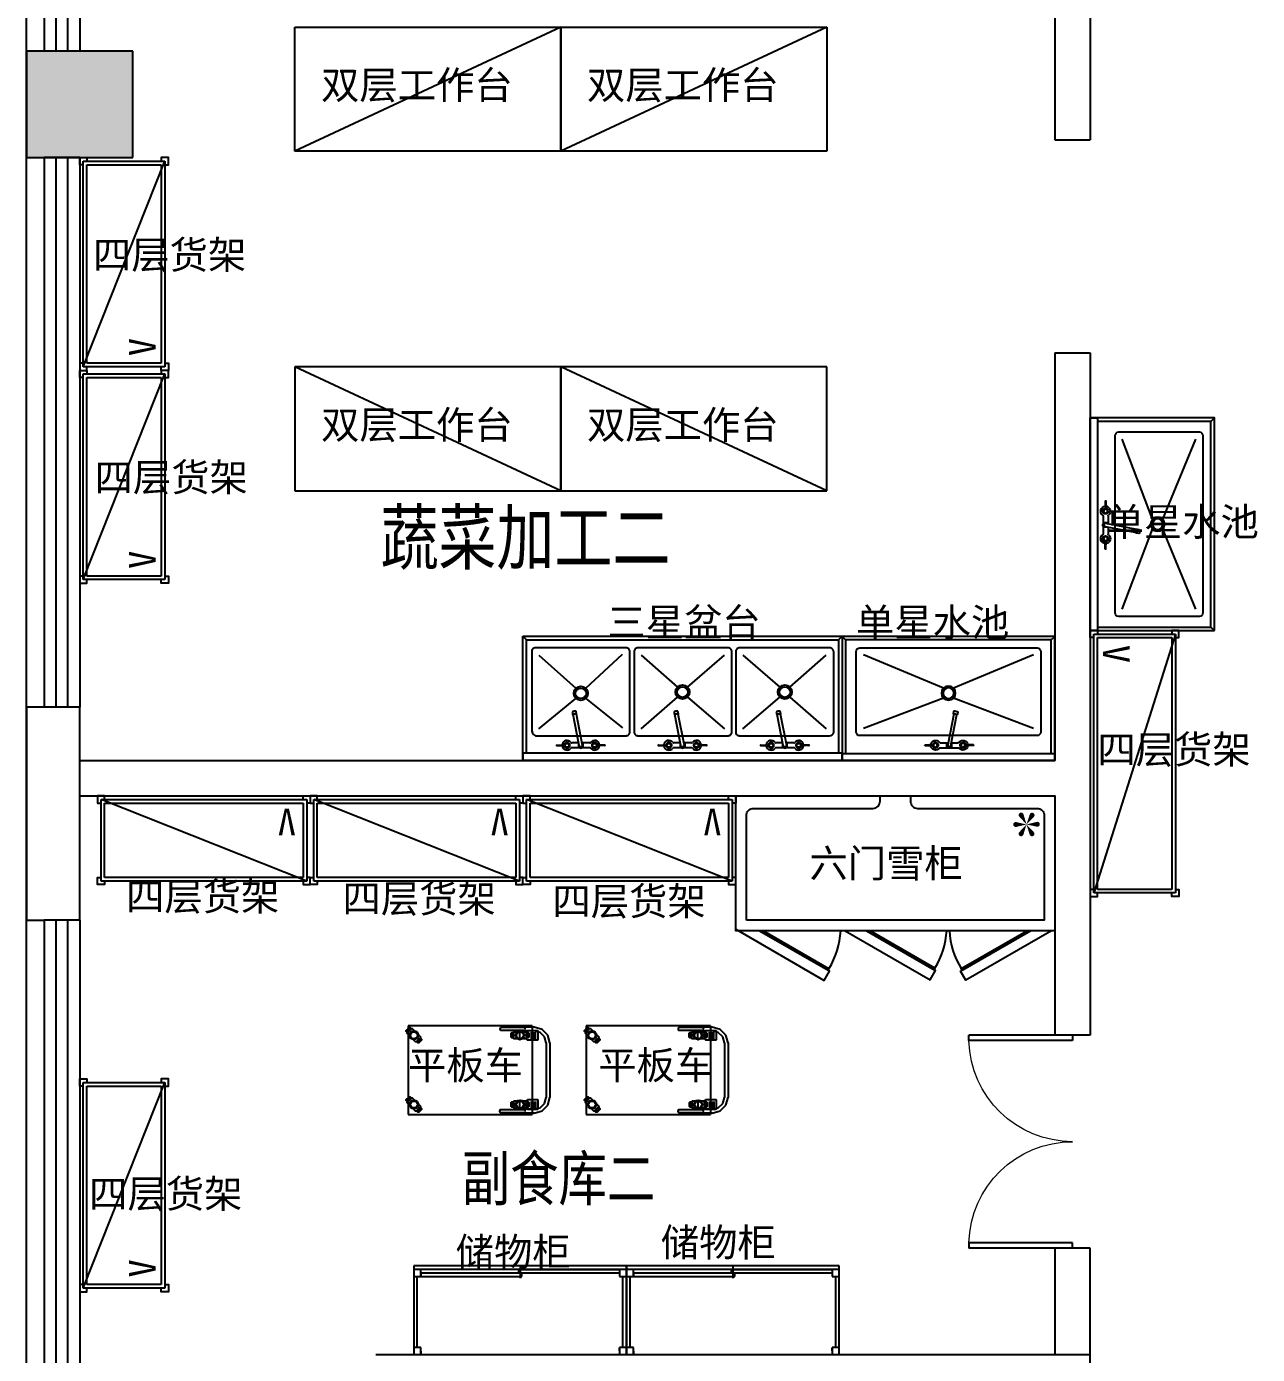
# Model space of a CAD drawing. Extents: x 1158414 to 1597620, y -840005 to -760676.
# Drawn here: x 1518013 to 1524956, y -813699 to -806210 of the extents above; entities that cross this region are included whole.
import ezdxf

# ---------------------------------------------------------------- set-up
doc = ezdxf.new("R2010")
doc.units = 0
doc.header["$LTSCALE"] = 1000
doc.linetypes.add('DIVIDE', pattern=[31.75, 12.7, -6.35, 0, -6.35, 0, -6.35])
for name, color, linetype in [('COLUMN', 2, 'Continuous'), ('PUB_HATCH', 8, 'Continuous'), ('PUB_TEXT', 7, 'Continuous'), ('WALL', 6, 'Continuous'), ('WINDOW', 4, 'Continuous'), ('WS_厨房设备', 1, 'Continuous'), ('产品名称', 7, 'Continuous')]:
    doc.layers.add(name, color=color, linetype=linetype)
doc.styles.get("Standard").update_dxf_attribs({"font": '', "width": 0.8})
doc.styles.add('WMF-宋体1', font='')
doc.styles.get('Standard').set_extended_font_data('SimSun')
doc.styles.get('WMF-宋体1').set_extended_font_data('SimSun')

# ---------------------------------------------------------------- blocks, each defined once
blk = doc.blocks.new('水龙头')
at = {"color": 252}
for p, q in [((-136, -14.9), (-89.8, -13.8)), ((-136, -17.9), (-89.8, -19)), ((-51.8, -2.2), (-3.8, -2.2)), ((-51.8, -30.6), (-6.2, -30.6)), ((3.8, -2.2), (51, -2.2)), ((12, -30.6), (51, -30.6)), ((136, -14.9), (89.8, -13.8)), ((136, -17.9), (89.8, -19)), ((23.1, -193.9), (26, -208.6)), ((48.5, -204.2), (45.6, -189.5))]:
    blk.add_line(p, q, dxfattribs=at)
for points in [[(12.8, -7.4), (0, 0), (-14.2, -8.2), (-14.2, -24.6), (-6.6, -29)], [(11.1, -26.4), (12.8, -25.4), (12.8, -7.4)]]:
    blk.add_lwpolyline(points, dxfattribs=at)
blk.add_lwpolyline([(25.6, -193.6), (-8.7, -18.1, -1.00756), (8.8, -14.7), (43.2, -190.2)], format="xyb", dxfattribs=at)
for centre in [(-78, -16.4), (77.2, -16.4)]:
    blk.add_circle(centre, 10.9, dxfattribs=at)
for centre, radius, start, end in [((-78, -16.4), 27.5, 36.21161, 175.34491), ((77.2, -16.4), 27.5, 4.69308, 143.78839), ((-136, -15.9), 1, 91.33866, 171.56398), ((-132.5, -16.4), 4.53, 171.56398, 188.43602), ((-136, -16.9), 1, 188.43602, 268.66134), ((-78, -16.4), 27.5, 184.65509, 323.78839), ((-78, -16.4), 16, 189.00033, 170.99967), ((-77.2, -16.4), 12.9, 168.35622, 191.64378), ((-51.8, 2.8), 5, 216.21161, 270), ((-51.8, -35.6), 5, 90, 143.78839), ((51, 2.8), 5, 270, 323.78839), ((51, -35.6), 5, 36.21161, 90), ((77.2, -16.4), 27.5, 216.21161, 355.30692), ((77.2, -16.4), 16, 9.06636, 350.93364), ((77.2, -16.4), 12.9, 348.35622, 11.64378), ((136, -15.9), 1, 8.43602, 88.66134), ((136, -16.9), 1, 271.33866, 351.56398), ((132.5, -16.4), 4.53, 351.56398, 8.43602)]:
    blk.add_arc(centre, radius, start, end, dxfattribs=at)
for centre, start_param, end_param in [((34.3, -191.7), 5.611234, 10.096729), ((34.1, -190.2), 6.955136, 8.752827), ((37.2, -206.4), 0, 3.141593)]:
    blk.add_ellipse(centre, major_axis=(-11.3, -2.2), ratio=0.233596, start_param=start_param, end_param=end_param, dxfattribs=at)
blk = doc.blocks.new('CJT_20205')
at = {"color": 252, "linetype": 'Continuous', "ltscale": 2}
for p, q in [((20, 680), (0, 700)), ((1180, 680), (1200, 700))]:
    blk.add_line(p, q, dxfattribs=at)
at = {"color": 252}
for p, q in [((120, 595), (571.7, 408.3)), ((628.3, 408.3), (1080, 595)), ((120, 180), (571.7, 351.7)), ((628.3, 351.7), (1080, 180))]:
    blk.add_line(p, q, dxfattribs=at)
at = {"lineweight": -2}
for points in [[(0, 700), (1200, 700), (1200, 0), (0, 0)], [(0, 0), (1200, 0), (1200, 40), (0, 40)]]:
    blk.add_lwpolyline(points, close=True, dxfattribs=at)
at = {"color": 252, "linetype": 'Continuous', "ltscale": 2}
blk.add_lwpolyline([(20, 40), (20, 680), (1180, 680), (1180, 40)], dxfattribs=at)
at = {"color": 30}
blk.add_lwpolyline([(1100, 635), (100, 635, 0.414214), (80, 615), (80, 160, 0.414214), (100, 140), (1100, 140, 0.414214), (1120, 160), (1120, 615, 0.414214)], format="xyb", close=True, dxfattribs=at)
at = {"color": 252}
for radius in [40, 30]:
    blk.add_circle((600, 380), radius, dxfattribs=at)
at = {"color": 1, "rotation": 180}
blk.add_blockref('水龙头', (595.5, 69.6), dxfattribs=at)
blk = doc.blocks.new('snow')
at = {"lineweight": -3}
for points in [[(-59, 12.7, 1.234515), (-57.3, -14.5), (0, 0)], [(0, 0), (-41.2, -42.4, 1.234515), (-18.5, -57.4)], [(-17.9, 57.6, 1.234515), (-40.7, 42.8), (0, 0)], [(41.4, 43.9, 1.234515), (17.3, 56.5), (0, 0)], [(0, 0), (57.6, -13.2, 1.234515), (58.7, 14)], [(0, 0), (16.7, -56.7, 1.234515), (41, -44.3)]]:
    blk.add_hatch(color=5, dxfattribs=at).paths.add_polyline_path(points)
blk = doc.blocks.new('Custom_46')
at = {"color": 252, "lineweight": -3}
for points in [[(18, 760), (501.8, 1039.3), (531.8, 987.4), (138, 760)], [(138, 760), (523.4, 982.5), (528.4, 973.9), (158, 760)], [(1182.6, 760), (702.9, 1037), (672.9, 985), (1062.6, 760)], [(1062.6, 760), (681.3, 980.2), (676.3, 971.5), (1042.6, 760)], [(1800, 752), (1300.9, 1040.1), (1270.9, 988.2), (1666.1, 760)], [(1666.1, 760), (1279.3, 983.3), (1274.3, 974.7), (1646.1, 760)]]:
    blk.add_lwpolyline(points, dxfattribs=at)
blk.add_lwpolyline([(0, 760), (1800, 760), (1800, 0), (0, 0)], close=True)
at = {"color": 252}
blk.add_lwpolyline([(1740, 700), (1740, 110, -0.414214), (1700, 70), (1025.6, 70, 0.414214), (985.6, 30), (985.6, 0), (814.4, 0), (814.4, 30, 0.414214), (774.4, 70), (100, 70, -0.414214), (60, 110), (60, 700)], format="xyb", close=True, dxfattribs=at)
at = {"color": 252, "linetype": 'Continuous', "lineweight": -3, "ltscale": 5}
for centre, radius, start, end in [((128.3, 732), 467.6, 3.43316, 31.18303), ((1675.4, 732.1), 468.8, 148.81697, 176.58552), ((1073.3, 731.7), 464, 148.81697, 176.50823)]:
    blk.add_arc(centre, radius, start, end, dxfattribs=at)
at = {"color": 252}
blk.add_blockref('snow', (159.9, 160.8), dxfattribs=at)
blk = doc.blocks.new('Custom_69')
for p, q in [((20, 20), (20, 480)), ((20, 480), (1180, 480)), ((1180, 480), (1180, 20)), ((1180, 20), (20, 20))]:
    blk.add_line(p, q)
at = {"color": 252, "linetype": 'Continuous', "ltscale": 3}
blk.add_line((20, 480), (1180, 20), dxfattribs=at)
at = {"color": 252}
for p, q in [((40, 40), (40, 460)), ((40, 40), (40, 460)), ((40, 460), (1160, 460)), ((1160, 460), (1160, 40)), ((1160, 40), (40, 40))]:
    blk.add_line(p, q, dxfattribs=at)
for points in [[(40, 480), (40, 500), (0, 500), (0, 460), (20, 460)], [(1160, 480), (1160, 500), (1200, 500), (1200, 460), (1180, 460)], [(40, 20), (40, 0), (0, 0), (0, 40), (20, 40)], [(1160, 20), (1160, 0), (1200, 0), (1200, 40), (1180, 40)]]:
    blk.add_lwpolyline(points, dxfattribs=at)
blk.add_text('V', height=150).set_placement((80.7, 71.8))
blk = doc.blocks.new('CJT_4161')
at = {"linetype": 'Continuous'}
for p, q in [((0, 0), (0, 500)), ((0, 500), (1200, 500)), ((1200, 500), (1200, 0)), ((1200, 0), (0, 0))]:
    blk.add_line(p, q, dxfattribs=at)
at = {"color": 252}
for p, q in [((0, 480), (40, 480)), ((0, 480), (1200, 480)), ((40, 480), (40, 440)), ((40, 478), (610, 478)), ((40, 478), (40, 460)), ((610, 460), (40, 460)), ((590, 440), (590, 458)), ((590, 458), (1160, 458)), ((610, 478), (610, 460)), ((1160, 440), (1160, 480)), ((40, 440), (0, 440)), ((20, 40), (20, 440)), ((1160, 440), (590, 440)), ((1200, 440), (1160, 440)), ((1180, 40), (1180, 440)), ((0, 40), (40, 40)), ((40, 0), (0, 0)), ((40, 40), (40, 0)), ((40, 20), (40, 38)), ((1160, 0), (1160, 40)), ((1160, 40), (1200, 40)), ((1160, 18), (1160, 0)), ((1200, 0), (1160, 0))]:
    blk.add_line(p, q, dxfattribs=at)
at = {"color": 2, "linetype": 'Continuous'}
blk.add_line((600, 500), (600, 430), dxfattribs=at)
at = {"color": 252, "linetype": 'Continuous'}
blk.add_line((1160, 458), (1160, 440), dxfattribs=at)
blk = doc.blocks.new('*U105')
for p, q in [((20, 20), (20, 480)), ((20, 480), (1480, 480)), ((1480, 480), (1480, 20)), ((1480, 20), (20, 20))]:
    blk.add_line(p, q)
at = {"color": 252, "linetype": 'Continuous', "ltscale": 3}
blk.add_line((20, 480), (1480, 20), dxfattribs=at)
at = {"color": 252}
for p, q in [((40, 40), (40, 460)), ((40, 40), (40, 460)), ((40, 460), (1460, 460)), ((1460, 460), (1460, 40)), ((1460, 40), (40, 40))]:
    blk.add_line(p, q, dxfattribs=at)
for points in [[(40, 480), (40, 500), (0, 500), (0, 460), (20, 460)], [(1460, 480), (1460, 500), (1500, 500), (1500, 460), (1480, 460)], [(40, 20), (40, 0), (0, 0), (0, 40), (20, 40)], [(1460, 20), (1460, 0), (1500, 0), (1500, 40), (1480, 40)]]:
    blk.add_lwpolyline(points, dxfattribs=at)
blk.add_text('V', height=150).set_placement((80.7, 71.8))
blk = doc.blocks.new('带刹车脚轮')
h = blk.add_hatch(color=252)
h.dxf.hatch_style = 1
h.paths.add_polyline_path([(-11, -35), (-15, -35), (-15, -46), (-11, -50)])
h.paths.add_polyline_path([(15, -35), (11, -35), (11, -50), (15, -46)])
h.paths.add_polyline_path([(-11, 50), (-15, 46), (-15, 35), (-11, 35)])
h.paths.add_polyline_path([(15, 46), (11, 50), (11, 35), (15, 35)])
at = {"color": 252}
for p, q in [((-11, 50), (-11, 35)), ((-8, 50), (-8, 35)), ((-4, 50), (-4, 35)), ((0, 50), (0, 35)), ((0, 50), (0, 35)), ((4, 50), (4, 35)), ((8, 50), (8, 35)), ((11, 50), (11, 35)), ((-11, -50), (-11, -35)), ((-8, -35), (-8, -50)), ((-4, -35), (-4, -50)), ((0, -35), (0, -50)), ((0, -35), (0, -50)), ((4, -35), (4, -50)), ((8, -35), (8, -50)), ((11, -50), (11, -35))]:
    blk.add_line(p, q, dxfattribs=at)
at = {"color": 252, "linetype": 'Continuous'}
for p, q in [((-14.1, -59.1), (-14.1, -92.8)), ((-6.9, -59.1), (-6.9, -92.8)), ((0, -59.1), (0, -92.8)), ((7, -59.1), (7, -92.8)), ((13.7, -59.1), (13.7, -92.8))]:
    blk.add_line(p, q, dxfattribs=at)
blk.add_lwpolyline([(-21.6, -41.5), (-19.6, -39.5), (-19.6, 0.6), (19.5, 0.6), (19.5, -39.5), (21.5, -41.5), (25.5, -41.5), (27.5, -43.5), (27.5, -99.4), (25.5, -101.4), (-25.8, -101.4), (-27.8, -99.4), (-27.8, -43.5), (-25.8, -41.5), (-21.6, -41.5)], dxfattribs=at)
at = {"color": 252}
for points in [[(-20, 15), (-20, 33), (-18, 35), (18, 35), (20, 33), (20, 15)], [(-15, 35), (-15, 46), (-11, 50), (11, 50), (15, 46), (15, 35)], [(20, -15), (20, -33), (18, -35), (-18, -35), (-20, -33), (-20, -15)], [(15, -35), (15, -46), (11, -50), (-11, -50), (-15, -46), (-15, -35)]]:
    blk.add_lwpolyline(points, dxfattribs=at)
for radius in [25, 19.6]:
    blk.add_circle((0, 0), radius, dxfattribs=at)
blk = doc.blocks.new('脚轮')
h = blk.add_hatch(color=252)
h.dxf.hatch_style = 1
h.paths.add_polyline_path([(-11, -35), (-15, -35), (-15, -46), (-11, -50)])
h.paths.add_polyline_path([(15, -35), (11, -35), (11, -50), (15, -46)])
h.paths.add_polyline_path([(-11, 50), (-15, 46), (-15, 35), (-11, 35)])
h.paths.add_polyline_path([(15, 46), (11, 50), (11, 35), (15, 35)])
at = {"color": 252}
for p, q in [((-11, 50), (-11, 35)), ((-8, 50), (-8, 35)), ((-4, 50), (-4, 35)), ((0, 50), (0, 35)), ((0, 50), (0, 35)), ((4, 50), (4, 35)), ((8, 50), (8, 35)), ((11, 50), (11, 35)), ((-11, -50), (-11, -35)), ((-8, -35), (-8, -50)), ((-4, -35), (-4, -50)), ((0, -35), (0, -50)), ((0, -35), (0, -50)), ((4, -35), (4, -50)), ((8, -35), (8, -50)), ((11, -50), (11, -35))]:
    blk.add_line(p, q, dxfattribs=at)
for points in [[(-20, 15), (-20, 33), (-18, 35), (18, 35), (20, 33), (20, 15)], [(-15, 35), (-15, 46), (-11, 50), (11, 50), (15, 46), (15, 35)], [(20, -15), (20, -33), (18, -35), (-18, -35), (-20, -33), (-20, -15)], [(15, -35), (15, -46), (11, -50), (-11, -50), (-15, -46), (-15, -35)]]:
    blk.add_lwpolyline(points, dxfattribs=at)
for radius in [25, 19.6]:
    blk.add_circle((0, 0), radius, dxfattribs=at)
blk = doc.blocks.new('Custom_94')
for p, q in [((20, 756), (8, 711)), ((52, 788), (20, 756)), ((62, 770), (38, 745)), ((96, 800), (52, 788)), ((96, 779), (62, 770)), ((96, 800), (404, 800)), ((96, 779), (404, 779)), ((448, 788), (404, 800)), ((438, 770), (404, 779)), ((462, 745), (438, 770)), ((480, 756), (448, 788)), ((492, 711), (480, 756)), ((0, 700), (500, 700)), ((0, 700), (0, 700)), ((0, 700), (0, 0)), ((8, 711), (8, 668)), ((38, 745), (29, 711)), ((29, 711), (29, 668)), ((471, 711), (462, 745)), ((471, 711), (471, 668)), ((492, 711), (492, 668)), ((500, 679), (492, 679)), ((500, 0), (500, 700)), ((8, 668), (11, 661)), ((11, 661), (19, 658)), ((19, 658), (26, 661)), ((26, 661), (29, 668)), ((471, 668), (474, 661)), ((474, 661), (481, 658)), ((481, 658), (489, 661)), ((489, 661), (492, 668)), ((0, 0), (500, 0))]:
    blk.add_line(p, q)
at = {"color": 252}
for p, q in [((10, 663.3), (10, 522)), ((27, 663.3), (27, 522)), ((473, 663.3), (473, 522)), ((490, 663.3), (490, 522))]:
    blk.add_line(p, q, dxfattribs=at)
for centre, radius, start, end in [((18.5, 528.2), 10.5, 216.23016, 323.76984), ((481.5, 525.2), 9.09, 200.67742, 339.32258)]:
    blk.add_arc(centre, radius, start, end, dxfattribs=at)
at = {"color": 252, "rotation": 180}
for p in [(53.2, 630.8), (444, 631.6)]:
    blk.add_blockref('带刹车脚轮', p, dxfattribs=at)
at = {"rotation": 315}
for p in [(53.2, 33.1), (443.7, 33.1)]:
    blk.add_blockref('脚轮', p, dxfattribs=at)
blk = doc.blocks.new('*U87')
at = {"color": 252, "linetype": 'DIVIDE', "ltscale": 3}
blk.add_line((0, 0), (1500, 700), dxfattribs=at)
at = {"linetype": 'Continuous'}
for p, q in [((0, 0), (0, 700)), ((0, 700), (1500, 700)), ((1500, 700), (1500, 0)), ((1500, 0), (0, 0))]:
    blk.add_line(p, q, dxfattribs=at)
blk = doc.blocks.new('*U93')
at = {"color": 252, "linetype": 'Continuous', "ltscale": 2}
for p, q in [((20, 680.4), (0, 700.4)), ((1780, 680.4), (1800, 700.4))]:
    blk.add_line(p, q, dxfattribs=at)
at = {"color": 252}
for p, q in [((90, 593.1), (298.2, 406.2)), ((354.8, 406.2), (562.3, 598.4)), ((667, 593.1), (871.7, 413.3)), ((928.3, 413.3), (1136, 593.1)), ((1241, 593.1), (1448.7, 413.3)), ((1505.3, 413.3), (1710, 593.1)), ((90, 178.6), (298.2, 349.6)), ((354.8, 349.6), (562.3, 184)), ((667, 178.6), (871.7, 356.7)), ((928.3, 356.7), (1136, 178.6)), ((1241, 178.6), (1448.7, 356.7)), ((1505.3, 356.7), (1710, 178.6))]:
    blk.add_line(p, q, dxfattribs=at)
for points in [[(0, 699.6), (1800, 700), (1800, 0), (0, 0)], [(0, 0), (1800, 0), (1800, 40), (0, 40)]]:
    blk.add_lwpolyline(points, close=True)
at = {"color": 252, "ltscale": 2}
blk.add_lwpolyline([(20, 40.4), (20, 680.4), (1780, 680.4), (1780, 40.4)], dxfattribs=at)
at = {"color": 30}
for points in [[(582, 635), (70.2, 635, 0.414214), (49.2, 614), (49.2, 176.9, 0.352322), (70.2, 138.8), (582, 138.8, 0.414214), (603, 159.8), (603, 614, 0.414214)], [(1156.7, 635), (648, 635, 0.414214), (627, 614), (627, 159.8, 0.414214), (648, 138.8), (1156.7, 138.8, 0.414214), (1177.7, 159.8), (1177.7, 614, 0.414214)], [(1735.4, 635), (1226.7, 635, 0.414214), (1200, 614), (1200, 159.8, 0.414214), (1221, 138.8), (1729.8, 138.8, 0.236565), (1754.3, 156.1), (1754.3, 610.4, 0.295226)]]:
    blk.add_lwpolyline(points, format="xyb", close=True, dxfattribs=at)
at = {"color": 252}
for centre, radius in [((326.5, 377.9), 40), ((326.5, 377.9), 30), ((900, 385), 40), ((900, 385), 30), ((1477, 385), 40), ((1477, 385), 30)]:
    blk.add_circle(centre, radius, dxfattribs=at)
at = {"color": 1, "rotation": 180}
for p in [(326, 68.4), (900, 68.4), (1477, 68.4)]:
    blk.add_blockref('水龙头', p, dxfattribs=at)
blk = doc.blocks.new('$DorLib2D$00000002')
for p, q in [((-0.5, 0), (-0.5, 0.4875)), ((-0.475, 0.4875), (-0.5, 0.4875)), ((-0.475, 0), (-0.475, 0.4875)), ((0.475, 0), (0.475, 0.4875)), ((0.475, 0.4875), (0.5, 0.4875)), ((0.5, 0), (0.5, 0.4875)), ((-0.5, 0), (-0.475, 0)), ((0.5, 0), (0.475, 0))]:
    blk.add_line(p, q)
at = {"lineweight": 13}
for centre, start, end in [((-0.4875, 0), 0, 88.53072), ((0.4875, 0), 91.46928, 180)]:
    blk.add_arc(centre, 0.4875, start, end, dxfattribs=at)
blk = doc.blocks.new('$TCHSYS$WIN2D')
for p, q in [((-0.5, 0.5), (0.5, 0.5)), ((-0.5, 0.5), (-0.5, -0.5)), ((0.5, 0.5), (0.5, -0.5)), ((0.5, 0.1667), (-0.5, 0.1667)), ((0.5, -0.1667), (-0.5, -0.1667)), ((-0.5, -0.5), (0.5, -0.5))]:
    blk.add_line(p, q)

msp = doc.modelspace()

# ---------------------------------------------------------------- hatches: boundary and pattern name
at = {"layer": 'PUB_HATCH'}
msp.add_hatch(color=256, dxfattribs=at).paths.add_polyline_path([(1518612.8, -806949), (1518612.8, -806349), (1518012.8, -806349), (1518012.8, -806949)])

# ---------------------------------------------------------------- linework, layer by layer
msp.add_lwpolyline([(1518012.8, -822299), (1518012.8, -798349)])
at = {"layer": 'COLUMN'}
for p, q in [((1518612.8, -806349), (1518012.8, -806349)), ((1518012.8, -806349), (1518012.8, -806949)), ((1518612.8, -806949), (1518612.8, -806349)), ((1518012.8, -806949), (1518612.8, -806949)), ((1518112.8, -810049), (1518012.8, -810049)), ((1518012.8, -810049), (1518012.8, -811249)), ((1518312.8, -811249), (1518312.8, -810049)), ((1518012.8, -811249), (1518112.8, -811249))]:
    msp.add_line(p, q, dxfattribs=at)
at = {"layer": 'WALL'}
for p, q in [((1524012.8, -802949), (1524012.8, -806849)), ((1523812.8, -804549), (1523812.8, -806849)), ((1524012.8, -806549), (1524012.8, -806849)), ((1523812.8, -806849), (1524012.8, -806849)), ((1523812.8, -808049), (1524012.8, -808049)), ((1523812.8, -808049), (1523812.8, -810349)), ((1524012.8, -808049), (1524012.8, -811899)), ((1524012.8, -808049), (1524012.8, -809684)), ((1518312.8, -810349), (1523812.8, -810349)), ((1518312.8, -810549), (1523812.8, -810549)), ((1523812.8, -810549), (1523812.8, -811899)), ((1524012.8, -811899), (1523812.8, -811899)), ((1524012.8, -813099), (1523812.8, -813099)), ((1524012.8, -813099), (1523812.8, -813099)), ((1523812.8, -813099), (1523812.8, -813699)), ((1524012.8, -813699), (1524012.8, -813099)), ((1519982.8, -813699), (1522032.8, -813699)), ((1522032.8, -813699), (1524012.8, -813699)), ((1524012.8, -814349), (1524012.8, -813699))]:
    msp.add_line(p, q, dxfattribs=at)

# ---------------------------------------------------------------- block references
at = {"layer": 'WINDOW'}
for name, p, xscale, yscale, zscale, rotation in [('$TCHSYS$WIN2D', (1518212.8, -804649), -3400, -200, -3400, 90), ('$TCHSYS$WIN2D', (1518212.8, -808499), -3100, -200, -3100, 90), ('$TCHSYS$WIN2D', (1518212.8, -812799), -3100, -200, -3100, 90), ('$DorLib2D$00000002', (1523912.8, -812499), 1199.999999996391, -1199.999999996391, -1199.999999996401, 269.9971863266044)]:
    msp.add_blockref(name, p, dxfattribs=dict(at, xscale=xscale, yscale=yscale, zscale=zscale, rotation=rotation))
at = {"layer": 'WS_厨房设备'}
for name, p, rotation in [('*U87', (1521026.1, -806212.6), 180), ('*U87', (1522526.1, -806212.6), 180), ('Custom_69', (1518812.8, -808149), 90), ('Custom_69', (1518812.8, -809349), 90), ('*U105', (1524012.8, -809616.2), 270), ('Custom_69', (1519612.8, -810549), 180), ('Custom_69', (1520812.8, -810549), 180), ('Custom_69', (1522012.8, -810549), 180), ('Custom_46', (1523812.8, -810549), 180), ('Custom_94', (1520164.5, -811845.5), 270), ('Custom_94', (1521169.7, -811845.5), 270), ('Custom_69', (1518812.8, -813345.4), 90)]:
    msp.add_blockref(name, p, dxfattribs=dict(at, rotation=rotation))
at = {"layer": 'WS_厨房设备', "xscale": -1}
for name, p in [('*U87', (1521026.1, -808828.9)), ('*U87', (1522526.1, -808828.9)), ('CJT_20205', (1523812.8, -810349)), ('CJT_4161', (1521396.9, -813699)), ('CJT_4161', (1522596.9, -813699))]:
    msp.add_blockref(name, p, dxfattribs=at)
at = {"layer": 'WS_厨房设备', "xscale": -1, "rotation": 270}
msp.add_blockref('CJT_20205', (1524012.8, -809616.2), dxfattribs=at)
at = {"layer": 'WS_厨房设备'}
msp.add_blockref('*U93', (1520812.7, -810348.2), dxfattribs=at)

# ---------------------------------------------------------------- texts
at = {"layer": 'PUB_TEXT', "width": 0.8}
for s, height, p in [('蔬菜加工二', 300, (1520008.4, -809240.7)), ('副食库二', 250, (1520467.5, -812830.7))]:
    msp.add_text(s, height=height, dxfattribs=at).set_placement(p)
at = {"layer": '产品名称', "color": 7, "lineweight": 0, "style": 'WMF-宋体1'}
for s, p in [('双层工作台', (1519674, -806618.6)), ('双层工作台', (1521174, -806618.6)), ('四层货架', (1518387.2, -807576.3)), ('双层工作台', (1519674, -808534.9)), ('双层工作台', (1521174, -808534.9)), ('四层货架', (1518396.4, -808831.2)), ('单星水池', (1524098.8, -809081.9)), ('三星盆台', (1521288.7, -809648.5)), ('单星水池', (1522691.2, -809649)), ('四层货架', (1524052.8, -810366.2)), ('六门雪柜', (1522428.5, -811008.2)), ('四层货架', (1518573.9, -811194.9)), ('四层货架', (1519794.9, -811206.7)), ('四层货架', (1520978.8, -811221.8)), ('平板车', (1520164.5, -812147.4)), ('平板车', (1521237.3, -812146.7)), ('四层货架', (1518365.7, -812872)), ('储物柜', (1521590.1, -813146.7)), ('储物柜', (1520433.6, -813199))]:
    msp.add_text(s, height=158.49, dxfattribs=at).set_placement(p)

doc.saveas('drawing.dxf')
